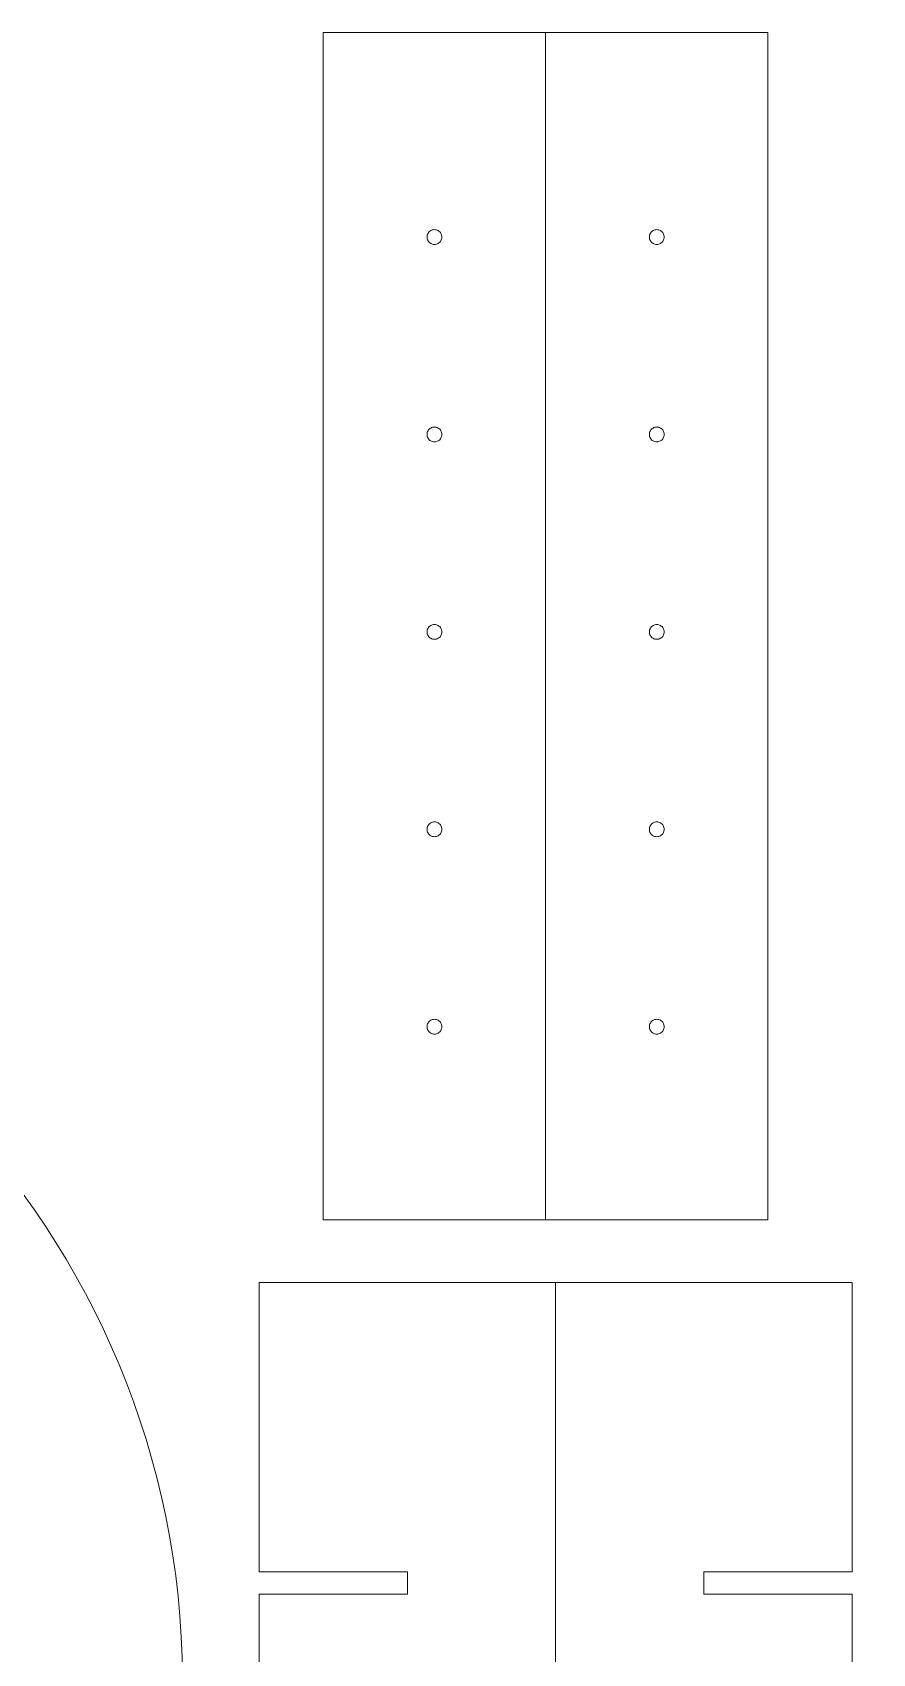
# Model space of a CAD drawing. Header units: centimetres. Extents: x -57 to 60, y -43 to 40.
# Drawn here: x 41.92 to 59.72, y 0.81 to 35.15 of the extents above; entities that cross this region are included whole.
import ezdxf

# ---------------------------------------------------------------- set-up
doc = ezdxf.new("R2010")
doc.units = ezdxf.units.CM
doc.header["$MEASUREMENT"] = 0
doc.layers.add('layer 1', color=7, linetype='Continuous')

msp = doc.modelspace()

# ---------------------------------------------------------------- linework, layer by layer
at = {"layer": 'layer 1', "color": 250, "lineweight": 9}
for points, knots in [([(52.79376, 35.15164), (52.79376, 35.15164), (52.79376, 9.99971), (52.79376, 9.99971), (52.79376, 9.99971), (52.79376, 9.99971), (48.08405, 9.99971), (48.08405, 9.99971), (48.08405, 9.99971), (48.08405, 9.99971), (48.08405, 35.15164), (48.08405, 35.15164), (48.08405, 35.15164), (48.08405, 35.15164), (52.79376, 35.15164), (52.79376, 35.15164)], [0, 0, 0, 0, 0.2, 0.2, 0.2, 0.2, 0.4, 0.4, 0.4, 0.4, 0.6, 0.6, 0.6, 0.6, 1, 1, 1, 1]), ([(52.79376, 35.15164), (52.79376, 35.15164), (52.79376, 9.99971), (52.79376, 9.99971), (52.79376, 9.99971), (52.79376, 9.99971), (57.50347, 9.99971), (57.50347, 9.99971), (57.50347, 9.99971), (57.50347, 9.99971), (57.50347, 35.15164), (57.50347, 35.15164), (57.50347, 35.15164), (57.50347, 35.15164), (52.79376, 35.15164), (52.79376, 35.15164)], [0, 0, 0, 0, 0.2, 0.2, 0.2, 0.2, 0.4, 0.4, 0.4, 0.4, 0.6, 0.6, 0.6, 0.6, 1, 1, 1, 1]), ([(50.43892, 30.97428), (50.41146, 30.97436), (50.38416, 30.967), (50.36036, 30.95329), (50.36036, 30.95329), (50.3366, 30.9396), (50.3166, 30.91962), (50.30298, 30.89588), (50.30298, 30.89588), (50.28925, 30.87213), (50.28194, 30.8448), (50.28194, 30.81747), (50.28194, 30.81747), (50.28194, 30.79004), (50.28925, 30.76272), (50.30298, 30.73897), (50.30298, 30.73897), (50.3166, 30.71523), (50.3366, 30.69525), (50.36036, 30.68164), (50.36036, 30.68164), (50.38416, 30.66792), (50.41146, 30.66057), (50.43892, 30.66057), (50.43892, 30.66057), (50.46628, 30.66057), (50.49363, 30.66792), (50.5174, 30.68164), (50.5174, 30.68164), (50.54115, 30.69525), (50.56121, 30.71523), (50.57492, 30.73897), (50.57492, 30.73897), (50.58864, 30.76272), (50.59595, 30.79004), (50.59586, 30.81747), (50.59586, 30.81747), (50.59595, 30.8448), (50.58864, 30.87213), (50.57492, 30.89588), (50.57492, 30.89588), (50.56121, 30.91962), (50.54115, 30.9396), (50.5174, 30.95329), (50.5174, 30.95329), (50.49363, 30.967), (50.46628, 30.97436), (50.43892, 30.97428)], [0, 0, 0, 0, 0.07692308, 0.07692308, 0.07692308, 0.07692308, 0.15384615, 0.15384615, 0.15384615, 0.15384615, 0.23076923, 0.23076923, 0.23076923, 0.23076923, 0.30769231, 0.30769231, 0.30769231, 0.30769231, 0.38461538, 0.38461538, 0.38461538, 0.38461538, 0.46153846, 0.46153846, 0.46153846, 0.46153846, 0.53846154, 0.53846154, 0.53846154, 0.53846154, 0.61538462, 0.61538462, 0.61538462, 0.61538462, 0.69230769, 0.69230769, 0.69230769, 0.69230769, 0.76923077, 0.76923077, 0.76923077, 0.76923077, 0.84615385, 0.84615385, 0.84615385, 0.84615385, 1, 1, 1, 1]), ([(55.14859, 30.97428), (55.17605, 30.97436), (55.20335, 30.967), (55.22715, 30.95329), (55.22715, 30.95329), (55.25092, 30.9396), (55.27092, 30.91962), (55.28454, 30.89588), (55.28454, 30.89588), (55.29827, 30.87213), (55.30557, 30.8448), (55.30557, 30.81747), (55.30557, 30.81747), (55.30557, 30.79004), (55.29827, 30.76272), (55.28454, 30.73897), (55.28454, 30.73897), (55.27092, 30.71523), (55.25092, 30.69525), (55.22715, 30.68164), (55.22715, 30.68164), (55.20335, 30.66792), (55.17605, 30.66057), (55.14859, 30.66057), (55.14859, 30.66057), (55.12124, 30.66057), (55.09389, 30.66792), (55.07012, 30.68164), (55.07012, 30.68164), (55.04636, 30.69525), (55.0263, 30.71523), (55.01259, 30.73897), (55.01259, 30.73897), (54.99888, 30.76272), (54.99156, 30.79004), (54.99165, 30.81747), (54.99165, 30.81747), (54.99156, 30.8448), (54.99888, 30.87213), (55.01259, 30.89588), (55.01259, 30.89588), (55.0263, 30.91962), (55.04636, 30.9396), (55.07012, 30.95329), (55.07012, 30.95329), (55.09389, 30.967), (55.12124, 30.97436), (55.14859, 30.97428)], [0, 0, 0, 0, 0.07692308, 0.07692308, 0.07692308, 0.07692308, 0.15384615, 0.15384615, 0.15384615, 0.15384615, 0.23076923, 0.23076923, 0.23076923, 0.23076923, 0.30769231, 0.30769231, 0.30769231, 0.30769231, 0.38461538, 0.38461538, 0.38461538, 0.38461538, 0.46153846, 0.46153846, 0.46153846, 0.46153846, 0.53846154, 0.53846154, 0.53846154, 0.53846154, 0.61538462, 0.61538462, 0.61538462, 0.61538462, 0.69230769, 0.69230769, 0.69230769, 0.69230769, 0.76923077, 0.76923077, 0.76923077, 0.76923077, 0.84615385, 0.84615385, 0.84615385, 0.84615385, 1, 1, 1, 1]), ([(50.57492, 26.71437), (50.56121, 26.73811), (50.54115, 26.75809), (50.5174, 26.77178), (50.5174, 26.77178), (50.49363, 26.78549), (50.46628, 26.79286), (50.43892, 26.79277), (50.43892, 26.79277), (50.41146, 26.79286), (50.38416, 26.78549), (50.36036, 26.77178), (50.36036, 26.77178), (50.3366, 26.75809), (50.3166, 26.73811), (50.30298, 26.71437), (50.30298, 26.71437), (50.28925, 26.69062), (50.28194, 26.66329), (50.28194, 26.63596), (50.28194, 26.63596), (50.28194, 26.60854), (50.28925, 26.58121), (50.30298, 26.55746), (50.30298, 26.55746), (50.3166, 26.53372), (50.3366, 26.51374), (50.36036, 26.50013), (50.36036, 26.50013), (50.38416, 26.48641), (50.41146, 26.47906), (50.43892, 26.47906), (50.43892, 26.47906), (50.46628, 26.47906), (50.49363, 26.48641), (50.5174, 26.50013), (50.5174, 26.50013), (50.54115, 26.51374), (50.56121, 26.53372), (50.57492, 26.55746), (50.57492, 26.55746), (50.58864, 26.58121), (50.59595, 26.60854), (50.59586, 26.63596), (50.59586, 26.63596), (50.59595, 26.66329), (50.58864, 26.69062), (50.57492, 26.71437)], [0, 0, 0, 0, 0.07692308, 0.07692308, 0.07692308, 0.07692308, 0.15384615, 0.15384615, 0.15384615, 0.15384615, 0.23076923, 0.23076923, 0.23076923, 0.23076923, 0.30769231, 0.30769231, 0.30769231, 0.30769231, 0.38461538, 0.38461538, 0.38461538, 0.38461538, 0.46153846, 0.46153846, 0.46153846, 0.46153846, 0.53846154, 0.53846154, 0.53846154, 0.53846154, 0.61538462, 0.61538462, 0.61538462, 0.61538462, 0.69230769, 0.69230769, 0.69230769, 0.69230769, 0.76923077, 0.76923077, 0.76923077, 0.76923077, 0.84615385, 0.84615385, 0.84615385, 0.84615385, 1, 1, 1, 1]), ([(55.01259, 26.71437), (55.0263, 26.73811), (55.04636, 26.75809), (55.07012, 26.77178), (55.07012, 26.77178), (55.09389, 26.78549), (55.12124, 26.79286), (55.14859, 26.79277), (55.14859, 26.79277), (55.17605, 26.79286), (55.20335, 26.78549), (55.22715, 26.77178), (55.22715, 26.77178), (55.25092, 26.75809), (55.27092, 26.73811), (55.28454, 26.71437), (55.28454, 26.71437), (55.29827, 26.69062), (55.30557, 26.66329), (55.30557, 26.63596), (55.30557, 26.63596), (55.30557, 26.60854), (55.29827, 26.58121), (55.28454, 26.55746), (55.28454, 26.55746), (55.27092, 26.53372), (55.25092, 26.51374), (55.22715, 26.50013), (55.22715, 26.50013), (55.20335, 26.48641), (55.17605, 26.47906), (55.14859, 26.47906), (55.14859, 26.47906), (55.12124, 26.47906), (55.09389, 26.48641), (55.07012, 26.50013), (55.07012, 26.50013), (55.04636, 26.51374), (55.0263, 26.53372), (55.01259, 26.55746), (55.01259, 26.55746), (54.99888, 26.58121), (54.99156, 26.60854), (54.99165, 26.63596), (54.99165, 26.63596), (54.99156, 26.66329), (54.99888, 26.69062), (55.01259, 26.71437)], [0, 0, 0, 0, 0.07692308, 0.07692308, 0.07692308, 0.07692308, 0.15384615, 0.15384615, 0.15384615, 0.15384615, 0.23076923, 0.23076923, 0.23076923, 0.23076923, 0.30769231, 0.30769231, 0.30769231, 0.30769231, 0.38461538, 0.38461538, 0.38461538, 0.38461538, 0.46153846, 0.46153846, 0.46153846, 0.46153846, 0.53846154, 0.53846154, 0.53846154, 0.53846154, 0.61538462, 0.61538462, 0.61538462, 0.61538462, 0.69230769, 0.69230769, 0.69230769, 0.69230769, 0.76923077, 0.76923077, 0.76923077, 0.76923077, 0.84615385, 0.84615385, 0.84615385, 0.84615385, 1, 1, 1, 1]), ([(50.57492, 22.53286), (50.56121, 22.5566), (50.54115, 22.57658), (50.5174, 22.59027), (50.5174, 22.59027), (50.49363, 22.60399), (50.46628, 22.61135), (50.43892, 22.61127), (50.43892, 22.61127), (50.41146, 22.61135), (50.38416, 22.60399), (50.36036, 22.59027), (50.36036, 22.59027), (50.3366, 22.57658), (50.3166, 22.5566), (50.30298, 22.53286), (50.30298, 22.53286), (50.28925, 22.50911), (50.28194, 22.48179), (50.28194, 22.45445), (50.28194, 22.45445), (50.28194, 22.42703), (50.28925, 22.39971), (50.30298, 22.37595), (50.30298, 22.37595), (50.3166, 22.35222), (50.3366, 22.33223), (50.36036, 22.31862), (50.36036, 22.31862), (50.38416, 22.3049), (50.41146, 22.29755), (50.43892, 22.29755), (50.43892, 22.29755), (50.46628, 22.29755), (50.49363, 22.3049), (50.5174, 22.31862), (50.5174, 22.31862), (50.54115, 22.33223), (50.56121, 22.35222), (50.57492, 22.37595), (50.57492, 22.37595), (50.58864, 22.39971), (50.59595, 22.42703), (50.59586, 22.45445), (50.59586, 22.45445), (50.59595, 22.48179), (50.58864, 22.50911), (50.57492, 22.53286)], [0, 0, 0, 0, 0.07692308, 0.07692308, 0.07692308, 0.07692308, 0.15384615, 0.15384615, 0.15384615, 0.15384615, 0.23076923, 0.23076923, 0.23076923, 0.23076923, 0.30769231, 0.30769231, 0.30769231, 0.30769231, 0.38461538, 0.38461538, 0.38461538, 0.38461538, 0.46153846, 0.46153846, 0.46153846, 0.46153846, 0.53846154, 0.53846154, 0.53846154, 0.53846154, 0.61538462, 0.61538462, 0.61538462, 0.61538462, 0.69230769, 0.69230769, 0.69230769, 0.69230769, 0.76923077, 0.76923077, 0.76923077, 0.76923077, 0.84615385, 0.84615385, 0.84615385, 0.84615385, 1, 1, 1, 1]), ([(55.01259, 22.53286), (55.0263, 22.5566), (55.04636, 22.57658), (55.07012, 22.59027), (55.07012, 22.59027), (55.09389, 22.60399), (55.12124, 22.61135), (55.14859, 22.61127), (55.14859, 22.61127), (55.17605, 22.61135), (55.20335, 22.60399), (55.22715, 22.59027), (55.22715, 22.59027), (55.25092, 22.57658), (55.27092, 22.5566), (55.28454, 22.53286), (55.28454, 22.53286), (55.29827, 22.50911), (55.30557, 22.48179), (55.30557, 22.45445), (55.30557, 22.45445), (55.30557, 22.42703), (55.29827, 22.39971), (55.28454, 22.37595), (55.28454, 22.37595), (55.27092, 22.35222), (55.25092, 22.33223), (55.22715, 22.31862), (55.22715, 22.31862), (55.20335, 22.3049), (55.17605, 22.29755), (55.14859, 22.29755), (55.14859, 22.29755), (55.12124, 22.29755), (55.09389, 22.3049), (55.07012, 22.31862), (55.07012, 22.31862), (55.04636, 22.33223), (55.0263, 22.35222), (55.01259, 22.37595), (55.01259, 22.37595), (54.99888, 22.39971), (54.99156, 22.42703), (54.99165, 22.45445), (54.99165, 22.45445), (54.99156, 22.48179), (54.99888, 22.50911), (55.01259, 22.53286)], [0, 0, 0, 0, 0.07692308, 0.07692308, 0.07692308, 0.07692308, 0.15384615, 0.15384615, 0.15384615, 0.15384615, 0.23076923, 0.23076923, 0.23076923, 0.23076923, 0.30769231, 0.30769231, 0.30769231, 0.30769231, 0.38461538, 0.38461538, 0.38461538, 0.38461538, 0.46153846, 0.46153846, 0.46153846, 0.46153846, 0.53846154, 0.53846154, 0.53846154, 0.53846154, 0.61538462, 0.61538462, 0.61538462, 0.61538462, 0.69230769, 0.69230769, 0.69230769, 0.69230769, 0.76923077, 0.76923077, 0.76923077, 0.76923077, 0.84615385, 0.84615385, 0.84615385, 0.84615385, 1, 1, 1, 1]), ([(50.59586, 18.27294), (50.59595, 18.30028), (50.58864, 18.32761), (50.57492, 18.35135), (50.57492, 18.35135), (50.56121, 18.37509), (50.54115, 18.39507), (50.5174, 18.40877), (50.5174, 18.40877), (50.49363, 18.42248), (50.46628, 18.42984), (50.43892, 18.42976), (50.43892, 18.42976), (50.41146, 18.42984), (50.38416, 18.42248), (50.36036, 18.40877), (50.36036, 18.40877), (50.3366, 18.39507), (50.3166, 18.37509), (50.30298, 18.35135), (50.30298, 18.35135), (50.28925, 18.32761), (50.28194, 18.30028), (50.28194, 18.27294), (50.28194, 18.27294), (50.28194, 18.24552), (50.28925, 18.2182), (50.30298, 18.19444), (50.30298, 18.19444), (50.3166, 18.17071), (50.3366, 18.15072), (50.36036, 18.13711), (50.36036, 18.13711), (50.38416, 18.1234), (50.41146, 18.11605), (50.43892, 18.11605), (50.43892, 18.11605), (50.46628, 18.11605), (50.49363, 18.1234), (50.5174, 18.13711), (50.5174, 18.13711), (50.54115, 18.15072), (50.56121, 18.17071), (50.57492, 18.19444), (50.57492, 18.19444), (50.58864, 18.2182), (50.59595, 18.24552), (50.59586, 18.27294)], [0, 0, 0, 0, 0.07692308, 0.07692308, 0.07692308, 0.07692308, 0.15384615, 0.15384615, 0.15384615, 0.15384615, 0.23076923, 0.23076923, 0.23076923, 0.23076923, 0.30769231, 0.30769231, 0.30769231, 0.30769231, 0.38461538, 0.38461538, 0.38461538, 0.38461538, 0.46153846, 0.46153846, 0.46153846, 0.46153846, 0.53846154, 0.53846154, 0.53846154, 0.53846154, 0.61538462, 0.61538462, 0.61538462, 0.61538462, 0.69230769, 0.69230769, 0.69230769, 0.69230769, 0.76923077, 0.76923077, 0.76923077, 0.76923077, 0.84615385, 0.84615385, 0.84615385, 0.84615385, 1, 1, 1, 1]), ([(54.99165, 18.27294), (54.99156, 18.30028), (54.99888, 18.32761), (55.01259, 18.35135), (55.01259, 18.35135), (55.0263, 18.37509), (55.04636, 18.39507), (55.07012, 18.40877), (55.07012, 18.40877), (55.09389, 18.42248), (55.12124, 18.42984), (55.14859, 18.42976), (55.14859, 18.42976), (55.17605, 18.42984), (55.20335, 18.42248), (55.22715, 18.40877), (55.22715, 18.40877), (55.25092, 18.39507), (55.27092, 18.37509), (55.28454, 18.35135), (55.28454, 18.35135), (55.29827, 18.32761), (55.30557, 18.30028), (55.30557, 18.27294), (55.30557, 18.27294), (55.30557, 18.24552), (55.29827, 18.2182), (55.28454, 18.19444), (55.28454, 18.19444), (55.27092, 18.17071), (55.25092, 18.15072), (55.22715, 18.13711), (55.22715, 18.13711), (55.20335, 18.1234), (55.17605, 18.11605), (55.14859, 18.11605), (55.14859, 18.11605), (55.12124, 18.11605), (55.09389, 18.1234), (55.07012, 18.13711), (55.07012, 18.13711), (55.04636, 18.15072), (55.0263, 18.17071), (55.01259, 18.19444), (55.01259, 18.19444), (54.99888, 18.2182), (54.99156, 18.24552), (54.99165, 18.27294)], [0, 0, 0, 0, 0.07692308, 0.07692308, 0.07692308, 0.07692308, 0.15384615, 0.15384615, 0.15384615, 0.15384615, 0.23076923, 0.23076923, 0.23076923, 0.23076923, 0.30769231, 0.30769231, 0.30769231, 0.30769231, 0.38461538, 0.38461538, 0.38461538, 0.38461538, 0.46153846, 0.46153846, 0.46153846, 0.46153846, 0.53846154, 0.53846154, 0.53846154, 0.53846154, 0.61538462, 0.61538462, 0.61538462, 0.61538462, 0.69230769, 0.69230769, 0.69230769, 0.69230769, 0.76923077, 0.76923077, 0.76923077, 0.76923077, 0.84615385, 0.84615385, 0.84615385, 0.84615385, 1, 1, 1, 1]), ([(11.30222, 0.30258), (11.32815, 9.61722), (18.88643, 17.59465), (28.20109, 17.59465), (28.20109, 17.59465), (37.51576, 17.59465), (45.07404, 9.61722), (45.09997, 0.30258)], [0, 0, 0, 0, 0.33333333, 0.33333333, 0.33333333, 0.33333333, 1, 1, 1, 1]), ([(50.59586, 14.09143), (50.59595, 14.11877), (50.58864, 14.1461), (50.57492, 14.16984), (50.57492, 14.16984), (50.56121, 14.19358), (50.54115, 14.21356), (50.5174, 14.22726), (50.5174, 14.22726), (50.49363, 14.24097), (50.46628, 14.24834), (50.43892, 14.24825), (50.43892, 14.24825), (50.41146, 14.24834), (50.38416, 14.24097), (50.36036, 14.22726), (50.36036, 14.22726), (50.3366, 14.21356), (50.3166, 14.19358), (50.30298, 14.16984), (50.30298, 14.16984), (50.28925, 14.1461), (50.28194, 14.11877), (50.28194, 14.09143), (50.28194, 14.09143), (50.28194, 14.06401), (50.28925, 14.03669), (50.30298, 14.01293), (50.30298, 14.01293), (50.3166, 13.98921), (50.3366, 13.96922), (50.36036, 13.95561), (50.36036, 13.95561), (50.38416, 13.94189), (50.41146, 13.93454), (50.43892, 13.93454), (50.43892, 13.93454), (50.46628, 13.93454), (50.49363, 13.94189), (50.5174, 13.95561), (50.5174, 13.95561), (50.54115, 13.96922), (50.56121, 13.98921), (50.57492, 14.01293), (50.57492, 14.01293), (50.58864, 14.03669), (50.59595, 14.06401), (50.59586, 14.09143)], [0, 0, 0, 0, 0.07692308, 0.07692308, 0.07692308, 0.07692308, 0.15384615, 0.15384615, 0.15384615, 0.15384615, 0.23076923, 0.23076923, 0.23076923, 0.23076923, 0.30769231, 0.30769231, 0.30769231, 0.30769231, 0.38461538, 0.38461538, 0.38461538, 0.38461538, 0.46153846, 0.46153846, 0.46153846, 0.46153846, 0.53846154, 0.53846154, 0.53846154, 0.53846154, 0.61538462, 0.61538462, 0.61538462, 0.61538462, 0.69230769, 0.69230769, 0.69230769, 0.69230769, 0.76923077, 0.76923077, 0.76923077, 0.76923077, 0.84615385, 0.84615385, 0.84615385, 0.84615385, 1, 1, 1, 1]), ([(54.99165, 14.09143), (54.99156, 14.11877), (54.99888, 14.1461), (55.01259, 14.16984), (55.01259, 14.16984), (55.0263, 14.19358), (55.04636, 14.21356), (55.07012, 14.22726), (55.07012, 14.22726), (55.09389, 14.24097), (55.12124, 14.24834), (55.14859, 14.24825), (55.14859, 14.24825), (55.17605, 14.24834), (55.20335, 14.24097), (55.22715, 14.22726), (55.22715, 14.22726), (55.25092, 14.21356), (55.27092, 14.19358), (55.28454, 14.16984), (55.28454, 14.16984), (55.29827, 14.1461), (55.30557, 14.11877), (55.30557, 14.09143), (55.30557, 14.09143), (55.30557, 14.06401), (55.29827, 14.03669), (55.28454, 14.01293), (55.28454, 14.01293), (55.27092, 13.98921), (55.25092, 13.96922), (55.22715, 13.95561), (55.22715, 13.95561), (55.20335, 13.94189), (55.17605, 13.93454), (55.14859, 13.93454), (55.14859, 13.93454), (55.12124, 13.93454), (55.09389, 13.94189), (55.07012, 13.95561), (55.07012, 13.95561), (55.04636, 13.96922), (55.0263, 13.98921), (55.01259, 14.01293), (55.01259, 14.01293), (54.99888, 14.03669), (54.99156, 14.06401), (54.99165, 14.09143)], [0, 0, 0, 0, 0.07692308, 0.07692308, 0.07692308, 0.07692308, 0.15384615, 0.15384615, 0.15384615, 0.15384615, 0.23076923, 0.23076923, 0.23076923, 0.23076923, 0.30769231, 0.30769231, 0.30769231, 0.30769231, 0.38461538, 0.38461538, 0.38461538, 0.38461538, 0.46153846, 0.46153846, 0.46153846, 0.46153846, 0.53846154, 0.53846154, 0.53846154, 0.53846154, 0.61538462, 0.61538462, 0.61538462, 0.61538462, 0.69230769, 0.69230769, 0.69230769, 0.69230769, 0.76923077, 0.76923077, 0.76923077, 0.76923077, 0.84615385, 0.84615385, 0.84615385, 0.84615385, 1, 1, 1, 1]), ([(53.00542, -41.30857), (53.00542, -41.30857), (53.00542, -17.91318), (53.00542, -17.91318), (53.00542, -17.91318), (53.00542, -17.91318), (53.00542, 8.67266), (53.00542, 8.67266), (53.00542, 8.67266), (53.00542, 8.67266), (46.72575, 8.67266), (46.72575, 8.67266), (46.72575, 8.67266), (46.72575, 8.67266), (46.72575, 2.54201), (46.72575, 2.54201), (46.72575, 2.54201), (46.72575, 2.54201), (49.86561, 2.54201), (49.86561, 2.54201), (49.86561, 2.54201), (49.86561, 2.54201), (49.86561, 2.07146), (49.86561, 2.07146), (49.86561, 2.07146), (49.86561, 2.07146), (46.72575, 2.07146), (46.72575, 2.07146), (46.72575, 2.07146), (46.72575, 2.07146), (46.72575, -4.0067), (46.72575, -4.0067), (46.72575, -4.0067), (46.72575, -4.0067), (46.72575, -5.57048), (46.72575, -5.57048), (46.72575, -5.57048), (46.72575, -5.57048), (46.29172, -5.57048), (46.29172, -5.57048), (46.29172, -5.57048), (46.29172, -5.57048), (46.29172, -10.28647), (46.29172, -10.28647), (46.29172, -10.28647), (46.29172, -10.28647), (46.72575, -10.28647), (46.72575, -10.28647), (46.72575, -10.28647), (46.72575, -10.28647), (46.72575, -13.90043), (46.72575, -13.90043), (46.72575, -13.90043), (46.72575, -13.90043), (46.72575, -24.43442), (46.72575, -24.43442), (46.72575, -24.43442), (46.72575, -24.43442), (46.29172, -24.43442), (46.29172, -24.43442), (46.29172, -24.43442), (46.29172, -24.43442), (46.29172, -29.15041), (46.29172, -29.15041), (46.29172, -29.15041), (46.29172, -29.15041), (46.72575, -29.15041), (46.72575, -29.15041), (46.72575, -29.15041), (46.72575, -29.15041), (46.72575, -29.58306), (46.72575, -29.58306), (46.72575, -29.58306), (46.72575, -29.58306), (46.72575, -31.93589), (46.72575, -31.93589), (46.72575, -31.93589), (46.72575, -31.93589), (46.72575, -38.01409), (46.72575, -38.01409), (46.72575, -38.01409), (46.72575, -38.01409), (49.9055, -38.01409), (49.9055, -38.01409), (49.9055, -38.01409), (49.9055, -38.01409), (49.9055, -38.48465), (49.9055, -38.48465), (49.9055, -38.48465), (49.9055, -38.48465), (46.72575, -38.48465), (46.72575, -38.48465), (46.72575, -38.48465), (46.72575, -38.48465), (46.72575, -41.30863), (46.72575, -41.30863), (46.72575, -41.30863), (46.72575, -41.30863), (53.00542, -41.30857), (53.00542, -41.30857)], [0, 0, 0, 0, 0.03846154, 0.03846154, 0.03846154, 0.03846154, 0.07692308, 0.07692308, 0.07692308, 0.07692308, 0.11538462, 0.11538462, 0.11538462, 0.11538462, 0.15384615, 0.15384615, 0.15384615, 0.15384615, 0.19230769, 0.19230769, 0.19230769, 0.19230769, 0.23076923, 0.23076923, 0.23076923, 0.23076923, 0.26923077, 0.26923077, 0.26923077, 0.26923077, 0.30769231, 0.30769231, 0.30769231, 0.30769231, 0.34615385, 0.34615385, 0.34615385, 0.34615385, 0.38461538, 0.38461538, 0.38461538, 0.38461538, 0.42307692, 0.42307692, 0.42307692, 0.42307692, 0.46153846, 0.46153846, 0.46153846, 0.46153846, 0.5, 0.5, 0.5, 0.5, 0.53846154, 0.53846154, 0.53846154, 0.53846154, 0.57692308, 0.57692308, 0.57692308, 0.57692308, 0.61538462, 0.61538462, 0.61538462, 0.61538462, 0.65384615, 0.65384615, 0.65384615, 0.65384615, 0.69230769, 0.69230769, 0.69230769, 0.69230769, 0.73076923, 0.73076923, 0.73076923, 0.73076923, 0.76923077, 0.76923077, 0.76923077, 0.76923077, 0.80769231, 0.80769231, 0.80769231, 0.80769231, 0.84615385, 0.84615385, 0.84615385, 0.84615385, 0.88461538, 0.88461538, 0.88461538, 0.88461538, 0.92307692, 0.92307692, 0.92307692, 0.92307692, 1, 1, 1, 1]), ([(53.00542, -41.30857), (53.00542, -41.30857), (53.00542, -17.91318), (53.00542, -17.91318), (53.00542, -17.91318), (53.00542, -17.91318), (53.00542, 8.67266), (53.00542, 8.67266), (53.00542, 8.67266), (53.00542, 8.67266), (59.2851, 8.67266), (59.2851, 8.67266), (59.2851, 8.67266), (59.2851, 8.67266), (59.2851, 2.54201), (59.2851, 2.54201), (59.2851, 2.54201), (59.2851, 2.54201), (56.14524, 2.54201), (56.14524, 2.54201), (56.14524, 2.54201), (56.14524, 2.54201), (56.14524, 2.07146), (56.14524, 2.07146), (56.14524, 2.07146), (56.14524, 2.07146), (59.2851, 2.07146), (59.2851, 2.07146), (59.2851, 2.07146), (59.2851, 2.07146), (59.2851, -4.0067), (59.2851, -4.0067), (59.2851, -4.0067), (59.2851, -4.0067), (59.2851, -5.57048), (59.2851, -5.57048), (59.2851, -5.57048), (59.2851, -5.57048), (59.71913, -5.57048), (59.71913, -5.57048), (59.71913, -5.57048), (59.71913, -5.57048), (59.71913, -10.28647), (59.71913, -10.28647), (59.71913, -10.28647), (59.71913, -10.28647), (59.2851, -10.28647), (59.2851, -10.28647), (59.2851, -10.28647), (59.2851, -10.28647), (59.2851, -13.90043), (59.2851, -13.90043), (59.2851, -13.90043), (59.2851, -13.90043), (59.2851, -24.43442), (59.2851, -24.43442), (59.2851, -24.43442), (59.2851, -24.43442), (59.71913, -24.43442), (59.71913, -24.43442), (59.71913, -24.43442), (59.71913, -24.43442), (59.71913, -29.15041), (59.71913, -29.15041), (59.71913, -29.15041), (59.71913, -29.15041), (59.2851, -29.15041), (59.2851, -29.15041), (59.2851, -29.15041), (59.2851, -29.15041), (59.2851, -29.58306), (59.2851, -29.58306), (59.2851, -29.58306), (59.2851, -29.58306), (59.2851, -31.93589), (59.2851, -31.93589), (59.2851, -31.93589), (59.2851, -31.93589), (59.2851, -38.01409), (59.2851, -38.01409), (59.2851, -38.01409), (59.2851, -38.01409), (56.10535, -38.01409), (56.10535, -38.01409), (56.10535, -38.01409), (56.10535, -38.01409), (56.10535, -38.48465), (56.10535, -38.48465), (56.10535, -38.48465), (56.10535, -38.48465), (59.2851, -38.48465), (59.2851, -38.48465), (59.2851, -38.48465), (59.2851, -38.48465), (59.2851, -41.30863), (59.2851, -41.30863), (59.2851, -41.30863), (59.2851, -41.30863), (53.00542, -41.30857), (53.00542, -41.30857)], [0, 0, 0, 0, 0.03846154, 0.03846154, 0.03846154, 0.03846154, 0.07692308, 0.07692308, 0.07692308, 0.07692308, 0.11538462, 0.11538462, 0.11538462, 0.11538462, 0.15384615, 0.15384615, 0.15384615, 0.15384615, 0.19230769, 0.19230769, 0.19230769, 0.19230769, 0.23076923, 0.23076923, 0.23076923, 0.23076923, 0.26923077, 0.26923077, 0.26923077, 0.26923077, 0.30769231, 0.30769231, 0.30769231, 0.30769231, 0.34615385, 0.34615385, 0.34615385, 0.34615385, 0.38461538, 0.38461538, 0.38461538, 0.38461538, 0.42307692, 0.42307692, 0.42307692, 0.42307692, 0.46153846, 0.46153846, 0.46153846, 0.46153846, 0.5, 0.5, 0.5, 0.5, 0.53846154, 0.53846154, 0.53846154, 0.53846154, 0.57692308, 0.57692308, 0.57692308, 0.57692308, 0.61538462, 0.61538462, 0.61538462, 0.61538462, 0.65384615, 0.65384615, 0.65384615, 0.65384615, 0.69230769, 0.69230769, 0.69230769, 0.69230769, 0.73076923, 0.73076923, 0.73076923, 0.73076923, 0.76923077, 0.76923077, 0.76923077, 0.76923077, 0.80769231, 0.80769231, 0.80769231, 0.80769231, 0.84615385, 0.84615385, 0.84615385, 0.84615385, 0.88461538, 0.88461538, 0.88461538, 0.88461538, 0.92307692, 0.92307692, 0.92307692, 0.92307692, 1, 1, 1, 1])]:
    msp.add_open_spline(points, degree=3, knots=knots, dxfattribs=at)

doc.saveas('drawing.dxf')
